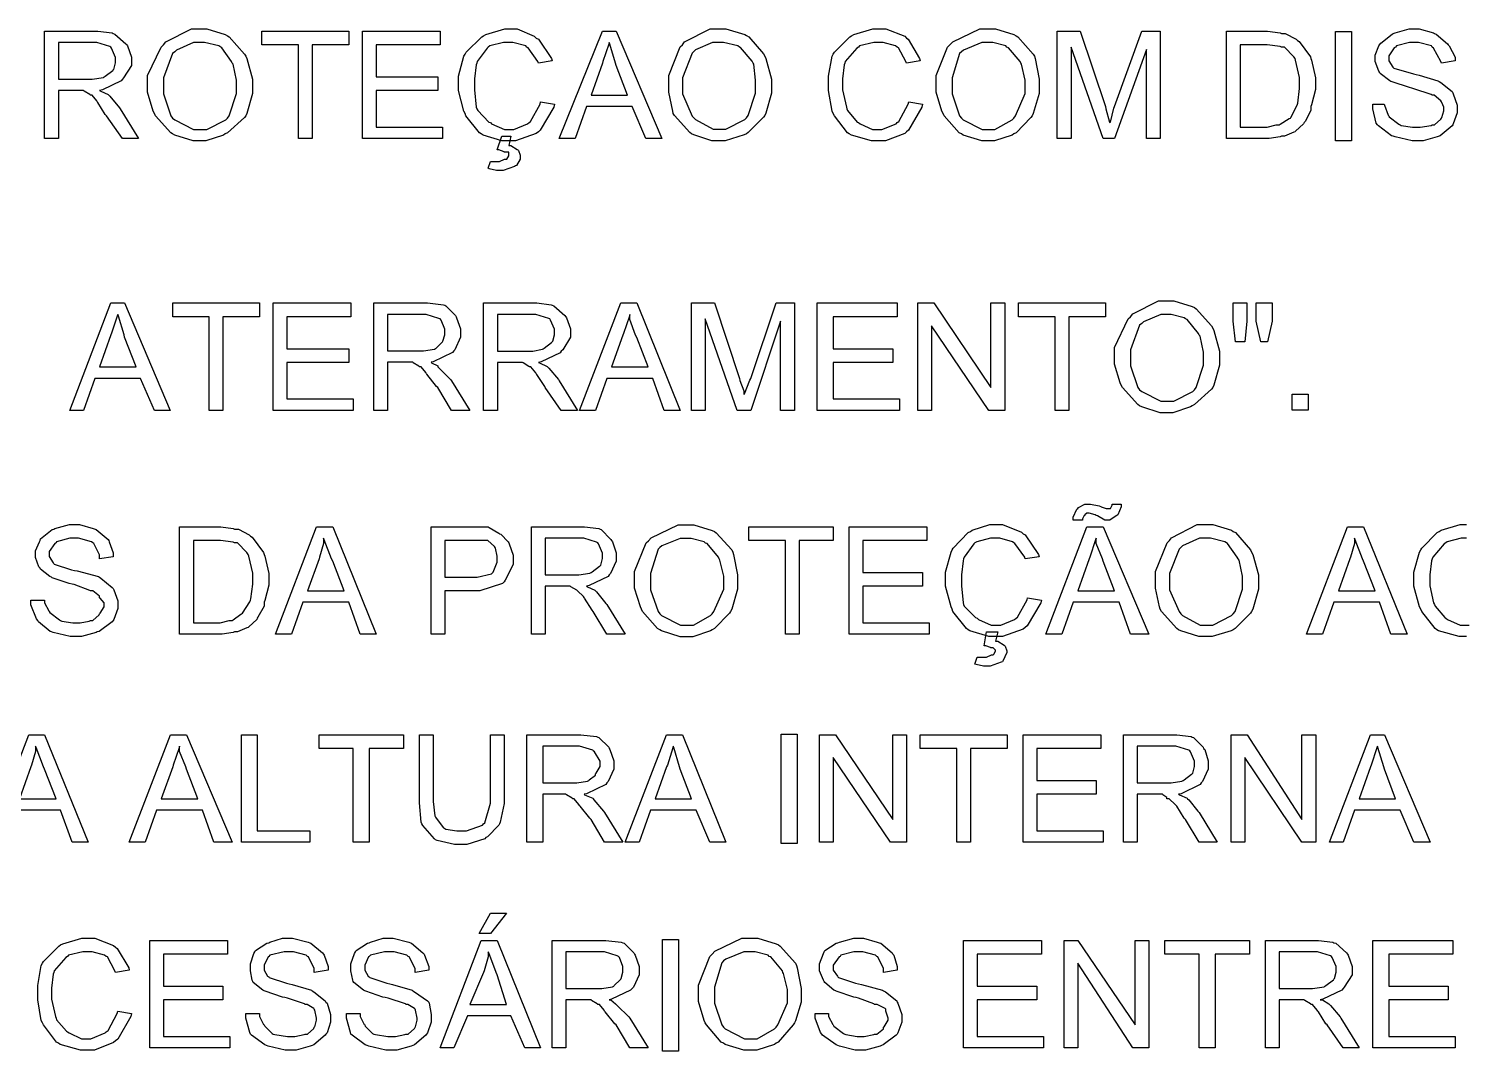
# Model space of a CAD drawing. Extents: x 0 to 210, y 0 to 297.
# Drawn here: x 97.59 to 124.24, y 85.81 to 104.78 of the extents above; entities that cross this region are included whole.
import ezdxf

# ---------------------------------------------------------------- set-up
doc = ezdxf.new("R2010")
doc.units = 0
doc.header["$MEASUREMENT"] = 0
doc.layers.add('C00-00-00-BLACK', color=7, linetype='Continuous')

msp = doc.modelspace()

# ---------------------------------------------------------------- linework, layer by layer
at = {"layer": 'C00-00-00-BLACK'}
for points in [[(99.7934, 103.719), (99.7934, 103.911), (100.047, 104.44), (100.09, 104.481), (100.131, 104.535), (100.607, 104.778), (100.766, 104.778), (100.893, 104.778), (101.235, 104.673), (101.278, 104.651), (101.309, 104.63), (101.594, 104.312), (101.617, 104.269), (101.637, 104.228), (101.743, 103.848), (101.743, 103.719), (101.743, 103.582), (101.637, 103.21), (101.617, 103.167), (101.594, 103.135), (101.276, 102.85), (101.235, 102.828), (101.203, 102.807), (100.875, 102.701), (100.766, 102.701), (100.639, 102.701), (100.3, 102.807), (100.259, 102.828), (100.226, 102.85), (99.9409, 103.167), (99.9201, 103.208), (99.8982, 103.252), (99.7934, 103.604), (99.7934, 103.719)], [(107.087, 103.423), (107.344, 103.38), (107.333, 103.328), (107.076, 102.902), (107.045, 102.871), (107.002, 102.839), (106.621, 102.701), (106.495, 102.701), (106.367, 102.701), (106.018, 102.807), (105.986, 102.828), (105.955, 102.85), (105.697, 103.167), (105.687, 103.208), (105.665, 103.252), (105.561, 103.636), (105.561, 103.762), (105.561, 103.9), (105.665, 104.271), (105.687, 104.312), (105.708, 104.344), (105.997, 104.63), (106.029, 104.651), (106.07, 104.673), (106.42, 104.778), (106.537, 104.778), (106.653, 104.778), (106.97, 104.64), (107.003, 104.608), (107.045, 104.588), (107.29, 104.228), (107.302, 104.185), (107.045, 104.142), (107.033, 104.174), (106.855, 104.429), (106.834, 104.439), (106.812, 104.461), (106.573, 104.524), (106.495, 104.524), (106.4, 104.524), (106.146, 104.461), (106.114, 104.439), (106.092, 104.418), (105.912, 104.174), (105.902, 104.142), (105.891, 104.111), (105.859, 103.85), (105.859, 103.762), (105.859, 103.645), (105.891, 103.327), (105.902, 103.294), (105.923, 103.262), (106.124, 103.05), (106.156, 103.039), (106.177, 103.018), (106.415, 102.912), (106.495, 102.912), (106.59, 102.912), (106.843, 103.018), (106.875, 103.039), (106.896, 103.061), (107.076, 103.38), (107.087, 103.423)], [(109.463, 103.719), (109.463, 103.911), (109.675, 104.443), (109.718, 104.484), (109.759, 104.538), (110.235, 104.781), (110.395, 104.781), (110.521, 104.781), (110.873, 104.676), (110.906, 104.654), (110.947, 104.633), (111.221, 104.315), (111.244, 104.272), (111.264, 104.231), (111.372, 103.848), (111.372, 103.719), (111.372, 103.583), (111.264, 103.212), (111.244, 103.17), (111.221, 103.138), (110.938, 102.853), (110.906, 102.83), (110.863, 102.81), (110.512, 102.704), (110.395, 102.704), (110.266, 102.704), (109.927, 102.81), (109.886, 102.83), (109.854, 102.853), (109.569, 103.17), (109.548, 103.211), (109.538, 103.254), (109.463, 103.604), (109.463, 103.719)], [(113.917, 103.423), (114.171, 103.38), (114.16, 103.328), (113.915, 102.902), (113.874, 102.871), (113.842, 102.839), (113.484, 102.701), (113.366, 102.701), (113.226, 102.701), (112.854, 102.807), (112.813, 102.828), (112.781, 102.85), (112.538, 103.167), (112.517, 103.208), (112.495, 103.252), (112.431, 103.636), (112.431, 103.762), (112.431, 103.9), (112.495, 104.271), (112.517, 104.312), (112.538, 104.344), (112.824, 104.63), (112.856, 104.651), (112.898, 104.673), (113.249, 104.778), (113.366, 104.778), (113.492, 104.778), (113.842, 104.64), (113.874, 104.608), (113.906, 104.588), (114.117, 104.228), (114.128, 104.185), (113.874, 104.142), (113.863, 104.174), (113.725, 104.429), (113.705, 104.439), (113.673, 104.461), (113.441, 104.524), (113.366, 104.524), (113.269, 104.524), (113.003, 104.461), (112.983, 104.439), (112.951, 104.418), (112.739, 104.174), (112.729, 104.142), (112.718, 104.111), (112.686, 103.85), (112.686, 103.762), (112.686, 103.645), (112.759, 103.327), (112.77, 103.294), (112.78, 103.262), (112.961, 103.05), (112.983, 103.039), (113.014, 103.018), (113.246, 102.912), (113.324, 102.912), (113.419, 102.912), (113.683, 103.018), (113.705, 103.039), (113.736, 103.061), (113.906, 103.38), (113.917, 103.423)], [(114.424, 103.719), (114.424, 103.911), (114.638, 104.44), (114.68, 104.481), (114.733, 104.535), (115.233, 104.778), (115.401, 104.778), (115.528, 104.778), (115.867, 104.673), (115.911, 104.651), (115.943, 104.63), (116.228, 104.312), (116.25, 104.269), (116.26, 104.228), (116.334, 103.848), (116.334, 103.719), (116.334, 103.582), (116.228, 103.21), (116.207, 103.167), (116.185, 103.135), (115.91, 102.85), (115.867, 102.828), (115.834, 102.807), (115.509, 102.701), (115.401, 102.701), (115.273, 102.701), (114.924, 102.807), (114.893, 102.828), (114.85, 102.85), (114.574, 103.167), (114.554, 103.208), (114.531, 103.252), (114.424, 103.604), (114.424, 103.719)], [(122.525, 103.38), (122.738, 103.38), (122.747, 103.36), (122.811, 103.178), (122.822, 103.167), (122.832, 103.146), (123.012, 103.008), (123.034, 102.997), (123.055, 102.988), (123.263, 102.955), (123.333, 102.955), (123.406, 102.955), (123.607, 102.988), (123.629, 102.997), (123.671, 102.997), (123.788, 103.104), (123.799, 103.124), (123.808, 103.135), (123.842, 103.255), (123.842, 103.294), (123.842, 103.327), (123.808, 103.414), (123.799, 103.423), (123.788, 103.445), (123.668, 103.55), (123.629, 103.55), (123.607, 103.561), (123.289, 103.667), (123.248, 103.677), (123.205, 103.688), (122.885, 103.794), (122.864, 103.803), (122.843, 103.814), (122.662, 103.952), (122.652, 103.973), (122.641, 103.995), (122.568, 104.17), (122.568, 104.228), (122.568, 104.291), (122.641, 104.461), (122.652, 104.481), (122.673, 104.513), (122.885, 104.683), (122.907, 104.692), (122.939, 104.703), (123.202, 104.778), (123.29, 104.778), (123.385, 104.778), (123.65, 104.703), (123.672, 104.692), (123.704, 104.683), (123.915, 104.503), (123.926, 104.481), (123.946, 104.461), (124.053, 104.254), (124.053, 104.185), (123.799, 104.142), (123.788, 104.174), (123.65, 104.418), (123.629, 104.439), (123.618, 104.461), (123.372, 104.524), (123.29, 104.524), (123.205, 104.524), (122.969, 104.461), (122.949, 104.439), (122.926, 104.429), (122.822, 104.279), (122.822, 104.228), (122.822, 104.187), (122.896, 104.069), (122.907, 104.059), (122.917, 104.049), (123.279, 103.943), (123.333, 103.932), (123.385, 103.922), (123.734, 103.814), (123.756, 103.803), (123.788, 103.783), (123.999, 103.615), (124.01, 103.592), (124.019, 103.572), (124.095, 103.364), (124.095, 103.294), (124.095, 103.221), (124.019, 103.019), (124.01, 102.997), (123.999, 102.977), (123.777, 102.796), (123.756, 102.785), (123.724, 102.775), (123.463, 102.701), (123.376, 102.701), (123.259, 102.701), (122.939, 102.775), (122.907, 102.785), (122.876, 102.796), (122.632, 102.977), (122.611, 102.997), (122.589, 103.029), (122.525, 103.294), (122.525, 103.38)], [(97.8849, 102.742), (97.8849, 104.735), (98.7764, 104.735), (98.8716, 104.735), (99.1362, 104.703), (99.1581, 104.692), (99.1898, 104.683), (99.3895, 104.503), (99.4117, 104.481), (99.4212, 104.461), (99.4971, 104.254), (99.4971, 104.185), (99.4971, 104.101), (99.3482, 103.868), (99.3278, 103.846), (99.3055, 103.814), (98.957, 103.645), (98.9044, 103.634), (98.9252, 103.624), (99.0618, 103.561), (99.0727, 103.55), (99.0935, 103.529), (99.2738, 103.316), (99.2851, 103.294), (99.6237, 102.742), (99.3278, 102.742), (99.0314, 103.167), (99.0092, 103.189), (98.8716, 103.414), (98.8617, 103.423), (98.8508, 103.445), (98.764, 103.55), (98.7351, 103.55), (98.7242, 103.561), (98.6166, 103.624), (98.6056, 103.634), (98.6056, 103.634), (98.4772, 103.634), (98.4359, 103.634), (98.1396, 103.634), (98.1396, 102.742), (97.8849, 102.742)], [(98.1396, 103.846), (98.6924, 103.846), (98.7654, 103.846), (98.9775, 103.879), (98.9887, 103.889), (99.0092, 103.9), (99.1471, 104.006), (99.1581, 104.016), (99.1676, 104.027), (99.2008, 104.147), (99.2008, 104.185), (99.2008, 104.249), (99.1249, 104.418), (99.1154, 104.439), (99.0935, 104.45), (98.855, 104.524), (98.7764, 104.524), (98.1396, 104.524), (98.1396, 103.846)], [(100.09, 103.719), (100.09, 103.571), (100.226, 103.167), (100.259, 103.124), (100.3, 103.092), (100.649, 102.912), (100.766, 102.912), (100.893, 102.912), (101.246, 103.092), (101.278, 103.124), (101.309, 103.167), (101.447, 103.582), (101.447, 103.719), (101.447, 103.826), (101.382, 104.122), (101.362, 104.142), (101.351, 104.174), (101.171, 104.429), (101.151, 104.439), (101.118, 104.461), (100.853, 104.524), (100.766, 104.524), (100.649, 104.524), (100.332, 104.386), (100.3, 104.355), (100.258, 104.323), (100.09, 103.871), (100.09, 103.719)], [(102.592, 102.742), (102.592, 104.481), (101.914, 104.481), (101.914, 104.735), (103.527, 104.735), (103.527, 104.481), (102.846, 104.481), (102.846, 102.742), (102.592, 102.742)], [(103.78, 102.742), (103.78, 104.735), (105.222, 104.735), (105.222, 104.481), (104.033, 104.481), (104.033, 103.886), (105.18, 103.886), (105.18, 103.633), (104.033, 103.633), (104.033, 102.955), (105.264, 102.955), (105.264, 102.742), (103.78, 102.742)], [(107.429, 102.742), (108.233, 104.735), (108.487, 104.735), (109.336, 102.742), (109.04, 102.742), (108.786, 103.338), (107.936, 103.338), (107.725, 102.742), (107.429, 102.742)], [(108.022, 103.55), (108.701, 103.55), (108.487, 104.1), (108.476, 104.142), (108.37, 104.492), (108.361, 104.524), (108.35, 104.492), (108.242, 104.174), (108.233, 104.142), (108.022, 103.55)], [(109.718, 103.719), (109.718, 103.572), (109.897, 103.159), (109.929, 103.127), (109.96, 103.095), (110.286, 102.915), (110.395, 102.915), (110.521, 102.915), (110.873, 103.095), (110.906, 103.127), (110.938, 103.17), (111.075, 103.583), (111.075, 103.719), (111.075, 103.827), (111.042, 104.124), (111.033, 104.145), (111.011, 104.177), (110.798, 104.432), (110.778, 104.442), (110.746, 104.463), (110.482, 104.527), (110.395, 104.527), (110.278, 104.527), (109.96, 104.389), (109.929, 104.357), (109.897, 104.326), (109.718, 103.871), (109.718, 103.719)], [(114.723, 103.719), (114.723, 103.571), (114.861, 103.167), (114.893, 103.124), (114.924, 103.092), (115.281, 102.912), (115.401, 102.912), (115.517, 102.912), (115.834, 103.092), (115.867, 103.124), (115.898, 103.167), (116.08, 103.582), (116.08, 103.719), (116.08, 103.826), (116.006, 104.122), (115.997, 104.142), (115.985, 104.174), (115.77, 104.429), (115.739, 104.439), (115.717, 104.461), (115.48, 104.524), (115.401, 104.524), (115.273, 104.524), (114.934, 104.386), (114.893, 104.355), (114.861, 104.323), (114.723, 103.871), (114.723, 103.719)], [(116.673, 102.742), (116.673, 104.735), (117.096, 104.735), (117.565, 103.338), (117.574, 103.295), (117.639, 103.05), (117.65, 103.039), (117.66, 103.05), (117.723, 103.306), (117.734, 103.338), (118.243, 104.735), (118.582, 104.735), (118.582, 102.742), (118.327, 102.742), (118.327, 104.396), (117.734, 102.742), (117.523, 102.742), (116.928, 104.439), (116.928, 102.742), (116.673, 102.742)], [(119.811, 102.742), (119.811, 104.735), (120.492, 104.735), (120.576, 104.735), (120.808, 104.703), (120.831, 104.692), (120.904, 104.692), (121.105, 104.588), (121.127, 104.565), (121.158, 104.545), (121.369, 104.26), (121.38, 104.228), (121.39, 104.196), (121.465, 103.871), (121.465, 103.762), (121.465, 103.656), (121.39, 103.371), (121.38, 103.338), (121.38, 103.263), (121.274, 103.061), (121.254, 103.039), (121.243, 103.018), (121.094, 102.882), (121.084, 102.871), (121.062, 102.861), (120.888, 102.785), (120.831, 102.785), (120.808, 102.775), (120.602, 102.742), (120.534, 102.742), (119.811, 102.742)], [(120.066, 102.955), (120.492, 102.955), (120.565, 102.955), (120.731, 102.997), (120.788, 102.997), (120.808, 103.008), (120.977, 103.114), (120.999, 103.124), (121.008, 103.135), (121.116, 103.349), (121.127, 103.38), (121.136, 103.402), (121.168, 103.673), (121.168, 103.762), (121.168, 103.879), (121.094, 104.196), (121.084, 104.228), (121.062, 104.26), (120.888, 104.439), (120.831, 104.439), (120.808, 104.45), (120.57, 104.481), (120.492, 104.481), (120.066, 104.481), (120.066, 102.955)], [(121.835, 104.732), (122.131, 104.732), (122.131, 102.701), (121.835, 102.701), (121.835, 104.732)], [(106.282, 102.532), (106.368, 102.785), (106.537, 102.785), (106.495, 102.616), (106.536, 102.616), (106.653, 102.543), (106.664, 102.532), (106.674, 102.522), (106.707, 102.435), (106.707, 102.405), (106.707, 102.363), (106.642, 102.246), (106.621, 102.235), (106.6, 102.225), (106.393, 102.15), (106.325, 102.15), (106.271, 102.15), (106.135, 102.183), (106.114, 102.193), (106.156, 102.319), (106.188, 102.319), (106.258, 102.319), (106.282, 102.319), (106.324, 102.319), (106.419, 102.362), (106.452, 102.362), (106.462, 102.362), (106.495, 102.425), (106.495, 102.446), (106.495, 102.446), (106.495, 102.479), (106.495, 102.489), (106.473, 102.489), (106.426, 102.489), (106.411, 102.489), (106.411, 102.5), (106.314, 102.532), (106.282, 102.532)], [(98.3506, 97.7), (99.1154, 99.6929), (99.369, 99.6929), (100.216, 97.7), (99.9201, 97.7), (99.6654, 98.2927), (98.8162, 98.2927), (98.6056, 97.7), (98.3506, 97.7)], [(100.939, 97.7), (100.939, 99.4378), (100.261, 99.4378), (100.261, 99.6929), (101.873, 99.6929), (101.873, 99.4378), (101.192, 99.4378), (101.192, 97.7), (100.939, 97.7)], [(102.126, 97.7), (102.126, 99.6929), (103.568, 99.6929), (103.568, 99.4378), (102.38, 99.4378), (102.38, 98.8427), (103.527, 98.8427), (103.527, 98.589), (102.38, 98.589), (102.38, 97.9124), (103.61, 97.9124), (103.61, 97.7), (102.126, 97.7)], [(103.992, 97.7), (103.992, 99.6929), (104.884, 99.6929), (104.988, 99.6929), (105.285, 99.6611), (105.307, 99.6502), (105.327, 99.6403), (105.508, 99.46), (105.519, 99.4378), (105.529, 99.4174), (105.603, 99.2106), (105.603, 99.1415), (105.603, 99.0575), (105.497, 98.8261), (105.476, 98.8039), (105.454, 98.7721), (105.095, 98.6028), (105.053, 98.5919), (105.063, 98.582), (105.18, 98.527), (105.18, 98.5076), (105.201, 98.4871), (105.412, 98.2719), (105.434, 98.25), (105.773, 97.7), (105.434, 97.7), (105.18, 98.1234), (105.158, 98.1452), (104.977, 98.37), (104.968, 98.3795), (104.957, 98.4017), (104.87, 98.5076), (104.841, 98.5076), (104.83, 98.5188), (104.724, 98.582), (104.714, 98.5919), (104.681, 98.5919), (104.608, 98.5919), (104.585, 98.5919), (104.246, 98.5919), (104.246, 97.7), (103.992, 97.7)], [(106.029, 97.7), (106.029, 99.6929), (106.921, 99.6929), (107.016, 99.6929), (107.28, 99.6611), (107.302, 99.6502), (107.334, 99.6403), (107.534, 99.46), (107.556, 99.4378), (107.565, 99.4174), (107.64, 99.2106), (107.64, 99.1415), (107.64, 99.0575), (107.502, 98.8233), (107.471, 98.8011), (107.448, 98.7697), (107.1, 98.6), (107.047, 98.589), (107.068, 98.5795), (107.206, 98.516), (107.217, 98.5051), (107.237, 98.4843), (107.418, 98.2719), (107.429, 98.25), (107.769, 97.7), (107.471, 97.7), (107.174, 98.1234), (107.163, 98.1452), (107.016, 98.3671), (107.006, 98.3767), (106.995, 98.3989), (106.907, 98.5051), (106.878, 98.5051), (106.867, 98.516), (106.761, 98.5795), (106.751, 98.589), (106.708, 98.589), (106.613, 98.589), (106.582, 98.589), (106.285, 98.589), (106.285, 97.7), (106.029, 97.7)], [(107.81, 97.7), (108.572, 99.6929), (108.87, 99.6929), (109.675, 97.7), (109.379, 97.7), (109.167, 98.2927), (108.318, 98.2927), (108.106, 97.7), (107.81, 97.7)], [(109.886, 97.7), (109.886, 99.6929), (110.31, 99.6929), (110.776, 98.2927), (110.786, 98.2514), (110.86, 98.0613), (110.86, 97.9964), (110.87, 98.0073), (110.968, 98.261), (110.99, 98.2927), (111.456, 99.6929), (111.795, 99.6929), (111.795, 97.7), (111.54, 97.7), (111.54, 99.3539), (110.99, 97.7), (110.734, 97.7), (110.141, 99.3965), (110.141, 97.7), (109.886, 97.7)], [(112.22, 97.7), (112.22, 99.6929), (113.705, 99.6929), (113.705, 99.4378), (112.517, 99.4378), (112.517, 98.8427), (113.621, 98.8427), (113.621, 98.589), (112.517, 98.589), (112.517, 97.9124), (113.748, 97.9124), (113.748, 97.7), (112.22, 97.7)], [(114.085, 97.7), (114.085, 99.6929), (114.383, 99.6929), (115.442, 98.1234), (115.442, 99.6929), (115.697, 99.6929), (115.697, 97.7), (115.401, 97.7), (114.34, 99.2685), (114.34, 97.7), (114.085, 97.7)], [(116.632, 97.7), (116.632, 99.4378), (115.954, 99.4378), (115.954, 99.6929), (117.565, 99.6929), (117.565, 99.4378), (116.885, 99.4378), (116.885, 97.7), (116.632, 97.7)], [(117.734, 98.673), (117.734, 98.8646), (117.988, 99.3965), (118.03, 99.4378), (118.072, 99.4915), (118.549, 99.7342), (118.708, 99.7342), (118.835, 99.7342), (119.175, 99.6294), (119.218, 99.6075), (119.25, 99.5867), (119.535, 99.2685), (119.557, 99.2244), (119.578, 99.1828), (119.684, 98.8011), (119.684, 98.673), (119.684, 98.5365), (119.578, 98.1661), (119.557, 98.1234), (119.535, 98.0916), (119.218, 97.8062), (119.177, 97.7844), (119.144, 97.7635), (118.817, 97.6574), (118.708, 97.6574), (118.58, 97.6574), (118.241, 97.7635), (118.2, 97.7844), (118.168, 97.8062), (117.881, 98.1244), (117.861, 98.1661), (117.839, 98.2087), (117.734, 98.5573), (117.734, 98.673)], [(119.98, 98.9707), (119.939, 99.3539), (119.939, 99.6929), (120.192, 99.6929), (120.192, 99.3539), (120.15, 98.9707), (119.98, 98.9707)], [(120.449, 98.9707), (120.365, 99.3539), (120.365, 99.6929), (120.661, 99.6929), (120.661, 99.3539), (120.576, 98.9707), (120.449, 98.9707)], [(98.902, 98.5051), (99.5811, 98.5051), (99.369, 99.0575), (99.3581, 99.1002), (99.2519, 99.4488), (99.242, 99.4805), (99.2311, 99.4488), (99.1249, 99.132), (99.1154, 99.1002), (98.902, 98.5051)], [(104.246, 98.8039), (104.841, 98.8039), (104.914, 98.8039), (105.115, 98.8356), (105.137, 98.8452), (105.147, 98.8564), (105.253, 98.9623), (105.264, 98.9722), (105.274, 98.9831), (105.307, 99.103), (105.307, 99.1415), (105.307, 99.2064), (105.242, 99.3757), (105.222, 99.3965), (105.199, 99.4075), (104.962, 99.4805), (104.884, 99.4805), (104.246, 99.4805), (104.246, 98.8039)], [(106.285, 98.8011), (106.878, 98.8011), (106.941, 98.8011), (107.122, 98.8328), (107.133, 98.8427), (107.153, 98.855), (107.291, 98.9623), (107.302, 98.9722), (107.312, 98.9831), (107.344, 99.103), (107.344, 99.1415), (107.344, 99.2064), (107.269, 99.3757), (107.26, 99.3965), (107.237, 99.4075), (106.999, 99.4805), (106.921, 99.4805), (106.285, 99.4805), (106.285, 98.8011)], [(108.402, 98.5051), (109.083, 98.5051), (108.87, 99.0547), (108.849, 99.0974), (108.744, 99.3856), (108.744, 99.4805), (108.733, 99.4488), (108.624, 99.1291), (108.614, 99.0974), (108.402, 98.5051)], [(118.03, 98.673), (118.03, 98.5255), (118.168, 98.1234), (118.2, 98.0803), (118.241, 98.0489), (118.591, 97.8697), (118.708, 97.8697), (118.835, 97.8697), (119.187, 98.0489), (119.218, 98.0803), (119.25, 98.1234), (119.388, 98.5365), (119.388, 98.673), (119.388, 98.7792), (119.324, 99.0769), (119.304, 99.0974), (119.293, 99.1291), (119.08, 99.387), (119.049, 99.3965), (119.027, 99.4184), (118.787, 99.4805), (118.708, 99.4805), (118.591, 99.4805), (118.274, 99.3429), (118.243, 99.3112), (118.2, 99.2794), (118.03, 98.8247), (118.03, 98.673)], [(121.03, 98.002), (121.328, 98.002), (121.328, 97.7057), (121.03, 97.7057), (121.03, 98.002)], [(116.969, 95.6649), (116.969, 95.7185), (117.033, 95.8674), (117.055, 95.8769), (117.064, 95.8991), (117.184, 95.9612), (117.224, 95.9612), (117.288, 95.9612), (117.449, 95.9309), (117.481, 95.9196), (117.49, 95.91), (117.577, 95.8769), (117.607, 95.8769), (117.607, 95.8769), (117.65, 95.8769), (117.65, 95.8769), (117.66, 95.8769), (117.691, 95.9404), (117.691, 95.9612), (117.861, 95.9612), (117.861, 95.9086), (117.797, 95.7612), (117.777, 95.7502), (117.766, 95.7407), (117.646, 95.6649), (117.607, 95.6649), (117.554, 95.6649), (117.416, 95.7407), (117.395, 95.7502), (117.373, 95.7612), (117.262, 95.7929), (117.224, 95.7929), (117.224, 95.7929), (117.181, 95.7612), (117.181, 95.7502), (117.171, 95.7502), (117.139, 95.6867), (117.139, 95.6649), (116.969, 95.6649)], [(97.6313, 94.1807), (97.8849, 94.1807), (97.8849, 94.1282), (97.9593, 93.9807), (97.9703, 93.9698), (97.9798, 93.9493), (98.159, 93.8114), (98.1812, 93.8004), (98.2017, 93.7906), (98.4084, 93.7577), (98.4772, 93.7577), (98.5407, 93.7577), (98.7129, 93.7906), (98.7351, 93.8004), (98.7764, 93.8004), (98.8935, 93.9063), (98.9044, 93.9271), (98.9143, 93.938), (98.9887, 94.058), (98.9887, 94.0964), (98.9887, 94.1282), (98.9143, 94.2139), (98.9044, 94.2234), (98.9044, 94.2552), (98.7764, 94.3501), (98.7351, 94.3501), (98.7242, 94.361), (98.4345, 94.4672), (98.3933, 94.4771), (98.3396, 94.488), (98.0211, 94.5956), (98.0115, 94.6051), (97.9798, 94.6161), (97.8105, 94.7526), (97.8006, 94.773), (97.7787, 94.7953), (97.7152, 94.9702), (97.7152, 95.0281), (97.7152, 95.093), (97.7896, 95.2638), (97.8006, 95.2846), (97.8105, 95.3163), (98.0225, 95.4871), (98.0542, 95.4966), (98.075, 95.5075), (98.3449, 95.5809), (98.4359, 95.5809), (98.5312, 95.5809), (98.7873, 95.5075), (98.8191, 95.4966), (98.8399, 95.4871), (99.0618, 95.3064), (99.0727, 95.2846), (99.0822, 95.2638), (99.1581, 95.0556), (99.1581, 94.9854), (98.9044, 94.9427), (98.9044, 95.0186), (98.7972, 95.232), (98.7764, 95.2419), (98.7545, 95.2638), (98.5146, 95.3273), (98.4359, 95.3273), (98.3506, 95.3273), (98.1068, 95.2638), (98.0969, 95.2419), (98.075, 95.232), (97.9703, 95.0793), (97.9703, 95.0281), (97.9703, 94.9868), (98.0433, 94.8697), (98.0542, 94.8588), (98.0641, 94.8489), (98.3823, 94.7431), (98.4359, 94.7318), (98.4885, 94.7222), (98.8826, 94.6161), (98.9044, 94.6051), (98.9252, 94.5843), (99.1362, 94.415), (99.1581, 94.3928), (99.1676, 94.3723), (99.242, 94.1656), (99.242, 94.0964), (99.242, 94.0234), (99.1676, 93.8223), (99.1581, 93.8004), (99.1362, 93.7796), (98.8935, 93.599), (98.8617, 93.5881), (98.8399, 93.5785), (98.5668, 93.5041), (98.4772, 93.5041), (98.3601, 93.5041), (98.0433, 93.5785), (98.0115, 93.5881), (97.9897, 93.599), (97.7678, 93.7796), (97.7579, 93.8004), (97.736, 93.8318), (97.6313, 94.0939), (97.6313, 94.1807)], [(100.389, 93.5468), (100.389, 95.5379), (101.068, 95.5379), (101.152, 95.5379), (101.385, 95.5075), (101.407, 95.4966), (101.48, 95.4966), (101.681, 95.3904), (101.703, 95.3685), (101.735, 95.3477), (101.947, 95.0613), (101.96, 95.0281), (101.969, 94.9964), (102.045, 94.6711), (102.045, 94.5624), (102.045, 94.4577), (101.969, 94.1709), (101.96, 94.1395), (101.96, 94.0664), (101.84, 93.865), (101.83, 93.8431), (101.819, 93.8223), (101.67, 93.6847), (101.661, 93.6734), (101.638, 93.6639), (101.465, 93.5881), (101.407, 93.5881), (101.385, 93.5785), (101.178, 93.5468), (101.111, 93.5468), (100.389, 93.5468)], [(102.169, 93.5468), (102.931, 95.5379), (103.23, 95.5379), (104.033, 93.5468), (103.737, 93.5468), (103.527, 94.1419), (102.676, 94.1419), (102.465, 93.5468), (102.169, 93.5468)], [(105.053, 93.5468), (105.053, 95.5379), (105.773, 95.5379), (105.858, 95.5379), (106.05, 95.5379), (106.114, 95.5379), (106.135, 95.5283), (106.314, 95.4222), (106.325, 95.4112), (106.346, 95.4017), (106.484, 95.2638), (106.495, 95.2419), (106.504, 95.2211), (106.579, 95.0129), (106.579, 94.9427), (106.579, 94.838), (106.431, 94.5515), (106.411, 94.5197), (106.378, 94.488), (105.956, 94.3501), (105.815, 94.3501), (105.307, 94.3501), (105.307, 93.5468), (105.053, 93.5468)], [(106.918, 93.5468), (106.918, 95.5379), (107.81, 95.5379), (107.904, 95.5379), (108.169, 95.5075), (108.191, 95.4966), (108.212, 95.4871), (108.391, 95.3064), (108.402, 95.2846), (108.423, 95.2638), (108.487, 95.057), (108.487, 94.9882), (108.487, 94.9043), (108.381, 94.6711), (108.361, 94.6492), (108.339, 94.6175), (107.988, 94.4492), (107.936, 94.4383), (107.957, 94.4287), (108.095, 94.3638), (108.106, 94.3529), (108.126, 94.3321), (108.296, 94.1186), (108.318, 94.0964), (108.657, 93.5468), (108.318, 93.5468), (108.064, 93.9698), (108.042, 93.992), (107.904, 94.2164), (107.895, 94.2262), (107.884, 94.2481), (107.768, 94.3529), (107.768, 94.3529), (107.756, 94.3638), (107.647, 94.4287), (107.637, 94.4383), (107.594, 94.4383), (107.5, 94.4383), (107.469, 94.4383), (107.173, 94.4383), (107.173, 93.5468), (106.918, 93.5468)], [(108.828, 94.5197), (108.828, 94.7113), (109.043, 95.2405), (109.086, 95.2817), (109.138, 95.3354), (109.638, 95.5781), (109.805, 95.5781), (109.932, 95.5781), (110.272, 95.4733), (110.315, 95.4511), (110.346, 95.4306), (110.632, 95.1121), (110.654, 95.0694), (110.663, 95.0281), (110.739, 94.6478), (110.739, 94.5197), (110.739, 94.3818), (110.633, 94.011), (110.612, 93.9669), (110.59, 93.9352), (110.313, 93.6502), (110.271, 93.6279), (110.239, 93.6075), (109.912, 93.5013), (109.805, 93.5013), (109.677, 93.5013), (109.328, 93.6075), (109.296, 93.6279), (109.254, 93.6502), (108.979, 93.9684), (108.959, 94.0096), (108.937, 94.0523), (108.828, 94.404), (108.828, 94.5197)], [(111.628, 93.5468), (111.628, 95.2846), (110.947, 95.2846), (110.947, 95.5379), (112.517, 95.5379), (112.517, 95.2846), (111.882, 95.2846), (111.882, 93.5468), (111.628, 93.5468)], [(112.813, 93.5468), (112.813, 95.5379), (114.254, 95.5379), (114.254, 95.2846), (113.067, 95.2846), (113.067, 94.6891), (114.171, 94.6891), (114.171, 94.4354), (113.067, 94.4354), (113.067, 93.7577), (114.297, 93.7577), (114.297, 93.5468), (112.813, 93.5468)], [(116.123, 94.2234), (116.377, 94.1807), (116.366, 94.1282), (116.112, 93.7052), (116.08, 93.6734), (116.038, 93.6417), (115.655, 93.5041), (115.528, 93.5041), (115.4, 93.5041), (115.051, 93.6103), (115.019, 93.6308), (114.988, 93.653), (114.733, 93.9698), (114.723, 94.011), (114.701, 94.0537), (114.596, 94.4354), (114.596, 94.5624), (114.596, 94.7), (114.701, 95.0708), (114.723, 95.1121), (114.744, 95.1452), (115.019, 95.4334), (115.062, 95.4539), (115.094, 95.4761), (115.419, 95.5809), (115.528, 95.5809), (115.655, 95.5809), (116.006, 95.443), (116.038, 95.4112), (116.079, 95.3904), (116.323, 95.0281), (116.334, 94.9854), (116.08, 94.9427), (116.07, 94.9745), (115.888, 95.232), (115.867, 95.2419), (115.845, 95.2638), (115.606, 95.3273), (115.528, 95.3273), (115.431, 95.3273), (115.178, 95.2638), (115.146, 95.2419), (115.124, 95.2211), (114.945, 94.9745), (114.935, 94.9427), (114.924, 94.911), (114.893, 94.6506), (114.893, 94.5624), (114.893, 94.4467), (114.924, 94.1282), (114.935, 94.0964), (114.945, 94.065), (115.157, 93.8541), (115.189, 93.8431), (115.209, 93.8223), (115.448, 93.7147), (115.528, 93.7147), (115.623, 93.7147), (115.878, 93.8223), (115.911, 93.8431), (115.932, 93.865), (116.112, 94.1821), (116.123, 94.2234)], [(116.462, 93.5468), (117.224, 95.5379), (117.523, 95.5379), (118.369, 93.5468), (118.03, 93.5468), (117.82, 94.1395), (116.969, 94.1395), (116.759, 93.5468), (116.462, 93.5468)], [(118.496, 94.5197), (118.496, 94.7113), (118.71, 95.2429), (118.752, 95.2846), (118.794, 95.3382), (119.271, 95.5809), (119.43, 95.5809), (119.557, 95.5809), (119.906, 95.4761), (119.939, 95.4539), (119.981, 95.4334), (120.257, 95.1135), (120.279, 95.0694), (120.3, 95.0281), (120.406, 94.6478), (120.406, 94.5197), (120.406, 94.3832), (120.3, 94.0125), (120.279, 93.9698), (120.257, 93.938), (119.971, 93.653), (119.939, 93.6308), (119.896, 93.6103), (119.546, 93.5041), (119.43, 93.5041), (119.302, 93.5041), (118.963, 93.6103), (118.922, 93.6308), (118.89, 93.653), (118.604, 93.9698), (118.583, 94.011), (118.572, 94.0537), (118.496, 94.404), (118.496, 94.5197)], [(121.295, 93.5468), (122.06, 95.5379), (122.356, 95.5379), (123.164, 93.5468), (122.864, 93.5468), (122.652, 94.1395), (121.806, 94.1395), (121.593, 93.5468), (121.295, 93.5468)], [(100.645, 93.7577), (101.068, 93.7577), (101.141, 93.7577), (101.308, 93.8004), (101.364, 93.8004), (101.385, 93.8114), (101.523, 93.9176), (101.534, 93.9271), (101.554, 93.938), (101.692, 94.149), (101.703, 94.1807), (101.713, 94.2026), (101.746, 94.4728), (101.746, 94.5624), (101.746, 94.6796), (101.67, 94.9964), (101.661, 95.0281), (101.638, 95.0613), (101.465, 95.2419), (101.407, 95.2419), (101.385, 95.2528), (101.147, 95.2846), (101.068, 95.2846), (100.645, 95.2846), (100.645, 93.7577)], [(102.762, 94.3529), (103.441, 94.3529), (103.23, 94.9029), (103.208, 94.9456), (103.07, 95.2955), (103.061, 95.3273), (103.061, 95.232), (102.985, 94.9773), (102.975, 94.9456), (102.762, 94.3529)], [(105.307, 94.6051), (105.815, 94.6051), (105.911, 94.6051), (106.177, 94.6686), (106.198, 94.6891), (106.208, 94.7), (106.282, 94.8821), (106.282, 94.9427), (106.282, 94.9964), (106.251, 95.1452), (106.241, 95.1548), (106.23, 95.177), (106.11, 95.2846), (106.072, 95.2846), (106.007, 95.2846), (105.862, 95.2846), (105.815, 95.2846), (105.307, 95.2846), (105.307, 94.6051)], [(107.173, 94.6492), (107.722, 94.6492), (107.797, 94.6492), (108, 94.6824), (108.022, 94.6919), (108.042, 94.7028), (108.18, 94.809), (108.191, 94.8186), (108.201, 94.8298), (108.233, 94.9494), (108.233, 94.9882), (108.233, 95.0517), (108.158, 95.2211), (108.149, 95.2419), (108.126, 95.2528), (107.888, 95.3273), (107.81, 95.3273), (107.173, 95.3273), (107.173, 94.6492)], [(109.127, 94.5197), (109.127, 94.3709), (109.265, 93.9669), (109.296, 93.9243), (109.328, 93.8925), (109.685, 93.7122), (109.805, 93.7122), (109.921, 93.7122), (110.239, 93.8925), (110.271, 93.9243), (110.302, 93.9669), (110.484, 94.3818), (110.484, 94.5197), (110.484, 94.6256), (110.41, 94.9219), (110.4, 94.9427), (110.389, 94.9745), (110.176, 95.2292), (110.144, 95.2391), (110.122, 95.2609), (109.883, 95.3244), (109.805, 95.3244), (109.677, 95.3244), (109.338, 95.1865), (109.296, 95.1548), (109.265, 95.1234), (109.127, 94.6711), (109.127, 94.5197)], [(117.055, 94.3501), (117.734, 94.3501), (117.523, 94.9015), (117.512, 94.9441), (117.395, 95.232), (117.395, 95.3273), (117.384, 95.2955), (117.275, 94.9745), (117.265, 94.9427), (117.055, 94.3501)], [(118.752, 94.5197), (118.752, 94.3723), (118.933, 93.9698), (118.965, 93.9271), (118.997, 93.8953), (119.321, 93.7147), (119.43, 93.7147), (119.557, 93.7147), (119.906, 93.8953), (119.939, 93.9271), (119.971, 93.9698), (120.11, 94.3832), (120.11, 94.5197), (120.11, 94.6256), (120.046, 94.9219), (120.026, 94.9427), (120.013, 94.9745), (119.832, 95.232), (119.811, 95.2419), (119.779, 95.2638), (119.517, 95.3273), (119.43, 95.3273), (119.313, 95.3273), (118.997, 95.1893), (118.965, 95.1576), (118.933, 95.1258), (118.752, 94.6711), (118.752, 94.5197)], [(121.89, 94.3501), (122.568, 94.3501), (122.356, 94.9015), (122.334, 94.9441), (122.198, 95.2955), (122.188, 95.3273), (122.188, 95.232), (122.112, 94.9745), (122.102, 94.9427), (121.89, 94.3501)], [(115.316, 93.3344), (115.358, 93.5881), (115.571, 93.5881), (115.528, 93.4187), (115.569, 93.4187), (115.686, 93.3457), (115.697, 93.3344), (115.707, 93.3249), (115.739, 93.2381), (115.739, 93.2078), (115.739, 93.2078), (115.664, 93.0465), (115.655, 93.0356), (115.632, 93.0257), (115.426, 92.9513), (115.358, 92.9513), (115.305, 92.9513), (115.167, 92.9831), (115.146, 92.9929), (115.189, 93.1196), (115.22, 93.1196), (115.291, 93.1196), (115.316, 93.1196), (115.357, 93.1196), (115.452, 93.1651), (115.485, 93.1651), (115.495, 93.176), (115.528, 93.2311), (115.528, 93.249), (115.528, 93.249), (115.495, 93.2822), (115.485, 93.2917), (115.485, 93.2917), (115.452, 93.2917), (115.442, 93.2917), (115.431, 93.3027), (115.345, 93.3344), (115.316, 93.3344)], [(111.548, 91.6947), (111.844, 91.6947), (111.844, 89.662), (111.548, 89.662), (111.548, 91.6947)], [(96.8237, 89.6881), (97.5886, 91.6809), (97.8849, 91.6809), (98.6896, 89.6881), (98.3933, 89.6881), (98.1812, 90.2808), (97.3349, 90.2808), (97.1201, 89.6881), (96.8237, 89.6881)], [(97.4189, 90.4931), (98.0969, 90.4931), (97.8849, 91.0428), (97.8627, 91.0869), (97.7251, 91.4481), (97.7152, 91.4686), (97.7152, 91.3737), (97.6408, 91.1186), (97.6313, 91.0855), (97.4189, 90.4931)], [(99.4544, 89.6881), (100.219, 91.6809), (100.516, 91.6809), (101.362, 89.6881), (101.023, 89.6881), (100.812, 90.2808), (99.9628, 90.2808), (99.7507, 89.6881), (99.4544, 89.6881)], [(100.047, 90.4931), (100.726, 90.4931), (100.516, 91.0428), (100.505, 91.0869), (100.389, 91.3737), (100.389, 91.4686), (100.378, 91.4368), (100.27, 91.1186), (100.261, 91.0855), (100.047, 90.4931)], [(101.534, 89.6881), (101.534, 91.6809), (101.83, 91.6809), (101.83, 89.9005), (102.804, 89.9005), (102.804, 89.6881), (101.534, 89.6881)], [(103.61, 89.6881), (103.61, 91.4273), (102.975, 91.4273), (102.975, 91.6809), (104.545, 91.6809), (104.545, 91.4273), (103.907, 91.4273), (103.907, 89.6881), (103.61, 89.6881)], [(106.156, 91.6809), (106.411, 91.6809), (106.411, 90.5358), (106.411, 90.4088), (106.335, 90.0589), (106.325, 90.0271), (106.314, 90.0067), (106.104, 89.7848), (106.072, 89.7738), (106.05, 89.753), (105.715, 89.6454), (105.603, 89.6454), (105.486, 89.6454), (105.169, 89.7213), (105.137, 89.7308), (105.115, 89.753), (104.904, 89.9954), (104.884, 90.0271), (104.873, 90.0589), (104.841, 90.4173), (104.841, 90.5358), (104.841, 91.6809), (105.095, 91.6809), (105.095, 90.5358), (105.095, 90.4406), (105.126, 90.176), (105.137, 90.1541), (105.147, 90.1333), (105.285, 89.9527), (105.307, 89.9418), (105.327, 89.9322), (105.534, 89.9005), (105.603, 89.9005), (105.709, 89.9005), (106.007, 90.0067), (106.029, 90.0271), (106.05, 90.0493), (106.156, 90.4145), (106.156, 90.5358), (106.156, 91.6809)], [(106.834, 89.6881), (106.834, 91.6809), (107.725, 91.6809), (107.83, 91.6809), (108.126, 91.6492), (108.149, 91.6383), (108.169, 91.6284), (108.35, 91.4495), (108.361, 91.4273), (108.37, 91.4065), (108.445, 91.1987), (108.445, 91.1281), (108.445, 91.0442), (108.339, 90.8114), (108.318, 90.7891), (108.296, 90.7577), (107.936, 90.588), (107.895, 90.5771), (107.904, 90.5676), (108.053, 90.5041), (108.064, 90.4931), (108.074, 90.4723), (108.253, 90.2614), (108.275, 90.2395), (108.614, 89.6881), (108.275, 89.6881), (108.022, 90.1114), (108, 90.1333), (107.819, 90.3566), (107.81, 90.3661), (107.798, 90.3884), (107.712, 90.4931), (107.683, 90.4931), (107.672, 90.5041), (107.565, 90.5676), (107.556, 90.5771), (107.556, 90.5771), (107.461, 90.5771), (107.429, 90.5771), (107.13, 90.5771), (107.13, 89.6881), (106.834, 89.6881)], [(107.13, 90.7891), (107.683, 90.7891), (107.756, 90.7891), (107.957, 90.8223), (107.979, 90.8322), (107.988, 90.8431), (108.106, 90.9299), (108.106, 90.9588), (108.115, 90.9697), (108.191, 91.0897), (108.191, 91.1281), (108.191, 91.1931), (108.085, 91.3638), (108.064, 91.3846), (108.053, 91.3956), (107.807, 91.4686), (107.725, 91.4686), (107.13, 91.4686), (107.13, 90.7891)], [(108.657, 89.6881), (109.422, 91.6809), (109.718, 91.6809), (110.524, 89.6881), (110.228, 89.6881), (109.971, 90.2808), (109.124, 90.2808), (108.913, 89.6881), (108.657, 89.6881)], [(109.209, 90.4931), (109.886, 90.4931), (109.675, 91.0428), (109.664, 91.0869), (109.558, 91.4481), (109.548, 91.4686), (109.538, 91.4368), (109.442, 91.1186), (109.422, 91.0855), (109.209, 90.4931)], [(112.263, 89.6881), (112.263, 91.6809), (112.559, 91.6809), (113.621, 90.1114), (113.621, 91.6809), (113.874, 91.6809), (113.874, 89.6881), (113.578, 89.6881), (112.517, 91.258), (112.517, 89.6881), (112.263, 89.6881)], [(114.808, 89.6881), (114.808, 91.4273), (114.131, 91.4273), (114.131, 91.6809), (115.741, 91.6809), (115.741, 91.4273), (115.062, 91.4273), (115.062, 89.6881), (114.808, 89.6881)], [(116.038, 89.6881), (116.038, 91.6809), (117.481, 91.6809), (117.481, 91.4273), (116.292, 91.4273), (116.292, 90.8322), (117.395, 90.8322), (117.395, 90.5771), (116.292, 90.5771), (116.292, 89.9005), (117.523, 89.9005), (117.523, 89.6881), (116.038, 89.6881)], [(117.904, 89.6881), (117.904, 91.6809), (118.795, 91.6809), (118.89, 91.6809), (119.155, 91.6492), (119.177, 91.6383), (119.198, 91.6284), (119.377, 91.4495), (119.388, 91.4273), (119.408, 91.4065), (119.473, 91.1987), (119.473, 91.1281), (119.473, 91.0442), (119.366, 90.8114), (119.345, 90.7891), (119.323, 90.7577), (118.974, 90.588), (118.922, 90.5771), (118.943, 90.5676), (119.08, 90.5041), (119.091, 90.4931), (119.112, 90.4723), (119.282, 90.2614), (119.304, 90.2395), (119.641, 89.6881), (119.304, 89.6881), (119.049, 90.1114), (119.027, 90.1333), (118.89, 90.3566), (118.88, 90.3661), (118.859, 90.3884), (118.746, 90.4931), (118.708, 90.4931), (118.708, 90.515), (118.632, 90.5676), (118.623, 90.5771), (118.58, 90.5771), (118.485, 90.5771), (118.453, 90.5771), (118.157, 90.5771), (118.157, 89.6881), (117.904, 89.6881)], [(118.157, 90.7891), (118.708, 90.7891), (118.783, 90.7891), (118.985, 90.8223), (119.007, 90.8322), (119.028, 90.8431), (119.166, 90.9493), (119.177, 90.9588), (119.187, 90.9697), (119.218, 91.0897), (119.218, 91.1281), (119.218, 91.1931), (119.144, 91.3638), (119.134, 91.3846), (119.112, 91.3956), (118.874, 91.4686), (118.795, 91.4686), (118.157, 91.4686), (118.157, 90.7891)], [(119.896, 89.6881), (119.896, 91.6809), (120.195, 91.6809), (121.211, 90.1114), (121.211, 91.6809), (121.467, 91.6809), (121.467, 89.6881), (121.211, 89.6881), (120.153, 91.258), (120.153, 89.6881), (119.896, 89.6881)], [(121.722, 89.6881), (122.486, 91.6809), (122.741, 91.6809), (123.589, 89.6881), (123.29, 89.6881), (123.037, 90.2808), (122.189, 90.2808), (121.979, 89.6881), (121.722, 89.6881)], [(122.275, 90.4931), (122.951, 90.4931), (122.741, 91.0428), (122.73, 91.0869), (122.623, 91.4481), (122.614, 91.4686), (122.603, 91.4368), (122.495, 91.1186), (122.486, 91.0855), (122.275, 90.4931)], [(105.945, 87.9919), (106.156, 88.3737), (106.452, 88.3737), (106.156, 87.9919), (105.945, 87.9919)], [(99.242, 86.5505), (99.4971, 86.5078), (99.4862, 86.4553), (99.241, 86.0323), (99.1979, 86.0005), (99.1651, 85.9688), (98.8081, 85.8312), (98.6896, 85.8312), (98.5517, 85.8312), (98.1714, 85.9374), (98.1396, 85.9578), (98.1068, 85.9801), (97.8641, 86.2969), (97.8436, 86.3381), (97.8214, 86.3808), (97.7554, 86.7625), (97.7554, 86.8895), (97.7554, 87.0285), (97.8214, 87.3993), (97.8436, 87.442), (97.8641, 87.4737), (98.1495, 87.7605), (98.1812, 87.781), (98.2225, 87.8032), (98.5725, 87.908), (98.6896, 87.908), (98.8162, 87.908), (99.1651, 87.7701), (99.1979, 87.7383), (99.2297, 87.7175), (99.4435, 87.3566), (99.4544, 87.3125), (99.1979, 87.2698), (99.187, 87.3016), (99.0494, 87.5591), (99.0286, 87.569), (98.9969, 87.5908), (98.7654, 87.6543), (98.6896, 87.6543), (98.5943, 87.6543), (98.3298, 87.5908), (98.3093, 87.569), (98.2761, 87.5482), (98.0641, 87.3016), (98.0542, 87.2698), (98.0433, 87.2381), (98.0115, 86.9777), (98.0115, 86.8895), (98.0115, 86.7738), (98.086, 86.4553), (98.0969, 86.4235), (98.1068, 86.3921), (98.2871, 86.1811), (98.3093, 86.1702), (98.341, 86.1494), (98.5696, 86.0418), (98.6469, 86.0418), (98.7418, 86.0418), (99.0064, 86.1494), (99.0286, 86.1702), (99.0604, 86.1921), (99.2311, 86.5092), (99.242, 86.5505)], [(99.8347, 85.8739), (99.8347, 87.8649), (101.278, 87.8649), (101.278, 87.6117), (100.09, 87.6117), (100.09, 87.0162), (101.192, 87.0162), (101.192, 86.7625), (100.09, 86.7625), (100.09, 86.0848), (101.319, 86.0848), (101.319, 85.8739), (99.8347, 85.8739)], [(101.618, 86.5078), (101.873, 86.5078), (101.873, 86.4553), (101.946, 86.3078), (101.957, 86.2969), (101.967, 86.2764), (102.104, 86.1385), (102.126, 86.1275), (102.158, 86.1176), (102.388, 86.0848), (102.465, 86.0848), (102.529, 86.0848), (102.697, 86.1176), (102.719, 86.1275), (102.76, 86.1275), (102.877, 86.2334), (102.888, 86.2542), (102.898, 86.2651), (102.931, 86.385), (102.931, 86.4235), (102.931, 86.4235), (102.898, 86.5724), (102.888, 86.5932), (102.877, 86.6041), (102.757, 86.6771), (102.719, 86.6771), (102.708, 86.6881), (102.391, 86.7943), (102.339, 86.8041), (102.296, 86.8151), (101.977, 86.9227), (101.957, 86.9322), (101.935, 86.9431), (101.756, 87.0825), (101.746, 87.103), (101.735, 87.1252), (101.703, 87.3002), (101.703, 87.358), (101.703, 87.4324), (101.765, 87.6226), (101.787, 87.6543), (101.797, 87.6762), (102.009, 87.8141), (102.042, 87.8237), (102.063, 87.8346), (102.3, 87.908), (102.38, 87.908), (102.486, 87.908), (102.771, 87.8346), (102.804, 87.8237), (102.825, 87.8141), (103.039, 87.6335), (103.061, 87.6117), (103.07, 87.5908), (103.145, 87.3841), (103.145, 87.3153), (102.888, 87.2726), (102.888, 87.3471), (102.783, 87.5591), (102.762, 87.569), (102.739, 87.5908), (102.501, 87.6543), (102.423, 87.6543), (102.328, 87.6543), (102.063, 87.5908), (102.042, 87.569), (102.031, 87.5591), (101.957, 87.4088), (101.957, 87.358), (101.957, 87.3167), (102.02, 87.1996), (102.042, 87.1883), (102.052, 87.1788), (102.369, 87.0701), (102.423, 87.0589), (102.475, 87.0493), (102.835, 86.9431), (102.846, 86.9322), (102.877, 86.9114), (103.092, 86.7421), (103.104, 86.7198), (103.124, 86.6994), (103.188, 86.4926), (103.188, 86.4235), (103.188, 86.3505), (103.124, 86.1494), (103.104, 86.1275), (103.092, 86.1067), (102.877, 85.9261), (102.846, 85.9151), (102.814, 85.9056), (102.552, 85.8312), (102.465, 85.8312), (102.348, 85.8312), (102.031, 85.9056), (102, 85.9151), (101.968, 85.9261), (101.724, 86.1067), (101.703, 86.1275), (101.692, 86.1589), (101.618, 86.421), (101.618, 86.5078)], [(103.484, 86.5078), (103.737, 86.5078), (103.737, 86.4553), (103.812, 86.3078), (103.823, 86.2969), (103.832, 86.2764), (103.97, 86.1385), (103.992, 86.1275), (104.024, 86.1176), (104.253, 86.0848), (104.33, 86.0848), (104.393, 86.0848), (104.565, 86.1176), (104.588, 86.1275), (104.629, 86.1275), (104.746, 86.2334), (104.757, 86.2542), (104.767, 86.2651), (104.798, 86.385), (104.798, 86.4235), (104.798, 86.4235), (104.767, 86.5724), (104.757, 86.5932), (104.746, 86.6041), (104.626, 86.6771), (104.588, 86.6771), (104.577, 86.6881), (104.257, 86.7943), (104.203, 86.8041), (104.16, 86.8151), (103.843, 86.9227), (103.823, 86.9322), (103.801, 86.9431), (103.62, 87.0825), (103.61, 87.103), (103.6, 87.1252), (103.568, 87.3002), (103.568, 87.358), (103.568, 87.4324), (103.631, 87.6226), (103.653, 87.6543), (103.663, 87.6762), (103.875, 87.8141), (103.907, 87.8237), (103.928, 87.8346), (104.166, 87.908), (104.246, 87.908), (104.352, 87.908), (104.64, 87.8346), (104.672, 87.8237), (104.692, 87.8141), (104.903, 87.6335), (104.925, 87.6117), (104.935, 87.5908), (105.011, 87.3841), (105.011, 87.3153), (104.757, 87.2726), (104.757, 87.3471), (104.65, 87.5591), (104.629, 87.569), (104.607, 87.5908), (104.367, 87.6543), (104.289, 87.6543), (104.192, 87.6543), (103.928, 87.5908), (103.907, 87.569), (103.896, 87.5591), (103.823, 87.4088), (103.823, 87.358), (103.823, 87.3167), (103.885, 87.1996), (103.907, 87.1883), (103.916, 87.1788), (104.235, 87.0701), (104.289, 87.0589), (104.341, 87.0493), (104.703, 86.9431), (104.714, 86.9322), (104.746, 86.9114), (104.988, 86.7421), (105.011, 86.7198), (105.02, 86.6994), (105.053, 86.4926), (105.053, 86.4235), (105.053, 86.3505), (104.988, 86.1494), (104.968, 86.1275), (104.957, 86.1067), (104.746, 85.9261), (104.714, 85.9151), (104.683, 85.9056), (104.418, 85.8312), (104.33, 85.8312), (104.213, 85.8312), (103.897, 85.9056), (103.866, 85.9151), (103.832, 85.9261), (103.589, 86.1067), (103.568, 86.1275), (103.557, 86.1589), (103.484, 86.421), (103.484, 86.5078)], [(105.222, 85.8739), (105.986, 87.8649), (106.282, 87.8649), (107.087, 85.8739), (106.791, 85.8739), (106.537, 86.4665), (105.73, 86.4665), (105.476, 85.8739), (105.222, 85.8739)], [(107.302, 85.8739), (107.302, 87.8649), (108.191, 87.8649), (108.296, 87.8649), (108.583, 87.8346), (108.614, 87.8237), (108.635, 87.8141), (108.817, 87.6335), (108.828, 87.6117), (108.838, 87.5908), (108.913, 87.3841), (108.913, 87.3153), (108.913, 87.23), (108.807, 86.9957), (108.786, 86.9735), (108.753, 86.9417), (108.402, 86.7738), (108.361, 86.7625), (108.392, 86.7625), (108.476, 86.6881), (108.487, 86.6771), (108.508, 86.6567), (108.722, 86.4457), (108.744, 86.4235), (109.083, 85.8739), (108.744, 85.8739), (108.487, 86.2969), (108.465, 86.3191), (108.285, 86.541), (108.275, 86.5505), (108.264, 86.5724), (108.178, 86.6771), (108.149, 86.6771), (108.137, 86.6881), (108.031, 86.753), (108.022, 86.7625), (107.99, 86.7625), (107.918, 86.7625), (107.895, 86.7625), (107.556, 86.7625), (107.556, 85.8739), (107.302, 85.8739)], [(109.347, 87.8844), (109.644, 87.8844), (109.644, 85.809), (109.347, 85.809), (109.347, 87.8844)], [(110.014, 86.8468), (110.014, 87.0384), (110.225, 87.57), (110.268, 87.6117), (110.32, 87.6653), (110.821, 87.908), (110.987, 87.908), (111.114, 87.908), (111.456, 87.8032), (111.499, 87.781), (111.53, 87.7605), (111.814, 87.442), (111.836, 87.3993), (111.846, 87.358), (111.922, 86.9749), (111.922, 86.8468), (111.922, 86.7198), (111.815, 86.3713), (111.795, 86.3381), (111.773, 86.2969), (111.497, 85.9801), (111.456, 85.9578), (111.424, 85.9374), (111.096, 85.8312), (110.987, 85.8312), (110.86, 85.8312), (110.512, 85.9374), (110.48, 85.9578), (110.437, 85.9801), (110.162, 86.2969), (110.141, 86.3381), (110.119, 86.3808), (110.014, 86.7311), (110.014, 86.8468)], [(112.178, 86.5078), (112.431, 86.5078), (112.431, 86.4553), (112.506, 86.3078), (112.517, 86.2969), (112.528, 86.2764), (112.708, 86.1385), (112.73, 86.1275), (112.751, 86.1176), (112.958, 86.0848), (113.027, 86.0848), (113.09, 86.0848), (113.271, 86.1176), (113.282, 86.1275), (113.323, 86.1275), (113.451, 86.2224), (113.451, 86.2542), (113.461, 86.2651), (113.535, 86.385), (113.535, 86.4235), (113.535, 86.4235), (113.492, 86.5519), (113.492, 86.5932), (113.482, 86.6041), (113.331, 86.6771), (113.282, 86.6771), (113.271, 86.6881), (112.984, 86.7943), (112.943, 86.8041), (112.9, 86.8151), (112.572, 86.9227), (112.562, 86.9322), (112.529, 86.9431), (112.357, 87.0825), (112.347, 87.103), (112.336, 87.1252), (112.263, 87.3002), (112.263, 87.358), (112.263, 87.4324), (112.336, 87.6226), (112.347, 87.6543), (112.357, 87.6762), (112.571, 87.8141), (112.603, 87.8237), (112.635, 87.8346), (112.897, 87.908), (112.985, 87.908), (113.08, 87.908), (113.334, 87.8346), (113.366, 87.8237), (113.397, 87.8141), (113.61, 87.6335), (113.621, 87.6117), (113.641, 87.5908), (113.705, 87.3841), (113.705, 87.3153), (113.451, 87.2726), (113.451, 87.3471), (113.345, 87.5591), (113.324, 87.569), (113.302, 87.5908), (113.064, 87.6543), (112.985, 87.6543), (112.9, 87.6543), (112.656, 87.5908), (112.647, 87.569), (112.624, 87.5591), (112.517, 87.4088), (112.517, 87.358), (112.517, 87.3167), (112.593, 87.1996), (112.603, 87.1883), (112.613, 87.1788), (112.932, 87.0701), (112.985, 87.0589), (113.038, 87.0493), (113.429, 86.9431), (113.451, 86.9322), (113.483, 86.9114), (113.694, 86.7421), (113.705, 86.7198), (113.714, 86.6994), (113.789, 86.4926), (113.789, 86.4235), (113.789, 86.3505), (113.714, 86.1494), (113.705, 86.1275), (113.683, 86.1067), (113.44, 85.9261), (113.409, 85.9151), (113.386, 85.9056), (113.116, 85.8312), (113.027, 85.8312), (112.921, 85.8312), (112.635, 85.9056), (112.603, 85.9151), (112.571, 85.9261), (112.314, 86.1067), (112.305, 86.1275), (112.282, 86.1589), (112.178, 86.421), (112.178, 86.5078)], [(114.935, 85.8739), (114.935, 87.8649), (116.377, 87.8649), (116.377, 87.6117), (115.189, 87.6117), (115.189, 87.0162), (116.292, 87.0162), (116.292, 86.7625), (115.189, 86.7625), (115.189, 86.0848), (116.419, 86.0848), (116.419, 85.8739), (114.935, 85.8739)], [(116.8, 85.8739), (116.8, 87.8649), (117.055, 87.8649), (118.116, 86.2969), (118.116, 87.8649), (118.369, 87.8649), (118.369, 85.8739), (118.073, 85.8739), (117.055, 87.442), (117.055, 85.8739), (116.8, 85.8739)], [(119.304, 85.8739), (119.304, 87.6117), (118.668, 87.6117), (118.668, 87.8649), (120.237, 87.8649), (120.237, 87.6117), (119.6, 87.6117), (119.6, 85.8739), (119.304, 85.8739)], [(120.534, 85.8739), (120.534, 87.8649), (121.423, 87.8649), (121.518, 87.8649), (121.784, 87.8346), (121.806, 87.8237), (121.838, 87.8141), (122.038, 87.6335), (122.06, 87.6117), (122.069, 87.5908), (122.145, 87.3841), (122.145, 87.3153), (122.145, 87.23), (121.996, 86.9957), (121.976, 86.9735), (121.954, 86.9417), (121.602, 86.7738), (121.55, 86.7625), (121.593, 86.7625), (121.711, 86.6881), (121.722, 86.6771), (121.743, 86.6567), (121.922, 86.4457), (121.933, 86.4235), (122.272, 85.8739), (121.976, 85.8739), (121.679, 86.2969), (121.657, 86.3191), (121.517, 86.541), (121.507, 86.5505), (121.496, 86.5724), (121.409, 86.6771), (121.38, 86.6771), (121.369, 86.6881), (121.263, 86.753), (121.254, 86.7625), (121.254, 86.7625), (121.126, 86.7625), (121.084, 86.7625), (120.788, 86.7625), (120.788, 85.8739), (120.534, 85.8739)], [(122.525, 85.8739), (122.525, 87.8649), (124.01, 87.8649), (124.01, 87.6117), (122.822, 87.6117), (122.822, 87.0162), (123.926, 87.0162), (123.926, 86.7625), (122.822, 86.7625), (122.822, 86.0848), (124.053, 86.0848), (124.053, 85.8739), (122.525, 85.8739)], [(105.773, 86.6771), (106.452, 86.6771), (106.282, 87.23), (106.261, 87.2726), (106.124, 87.6335), (106.114, 87.6543), (106.114, 87.5591), (106.039, 87.3044), (106.029, 87.2726), (105.773, 86.6771)], [(107.556, 86.9735), (108.149, 86.9735), (108.222, 86.9735), (108.423, 87.0066), (108.445, 87.0162), (108.454, 87.0271), (108.56, 87.1361), (108.572, 87.1456), (108.581, 87.1569), (108.614, 87.2765), (108.614, 87.3153), (108.614, 87.3788), (108.549, 87.5482), (108.529, 87.569), (108.507, 87.5799), (108.27, 87.6543), (108.191, 87.6543), (107.556, 87.6543), (107.556, 86.9735)], [(110.31, 86.8468), (110.31, 86.6994), (110.447, 86.2969), (110.48, 86.2542), (110.512, 86.2224), (110.867, 86.0418), (110.987, 86.0418), (111.104, 86.0418), (111.424, 86.2224), (111.456, 86.2542), (111.487, 86.2969), (111.668, 86.7103), (111.668, 86.8468), (111.668, 86.9541), (111.592, 87.2518), (111.583, 87.2726), (111.572, 87.3044), (111.361, 87.5591), (111.329, 87.569), (111.307, 87.5908), (111.067, 87.6543), (110.987, 87.6543), (110.86, 87.6543), (110.521, 87.5164), (110.48, 87.4847), (110.447, 87.4529), (110.31, 86.9982), (110.31, 86.8468)], [(120.788, 86.9735), (121.338, 86.9735), (121.411, 86.9735), (121.623, 87.0066), (121.634, 87.0162), (121.656, 87.0271), (121.795, 87.1361), (121.806, 87.1456), (121.816, 87.1569), (121.849, 87.2765), (121.849, 87.3153), (121.849, 87.3788), (121.773, 87.5482), (121.763, 87.569), (121.741, 87.5799), (121.502, 87.6543), (121.423, 87.6543), (120.788, 87.6543), (120.788, 86.9735)]]:
    msp.add_lwpolyline(points, close=True, dxfattribs=at)
for points in [[(124.265, 93.5041), (124.127, 93.5041), (123.745, 93.6103), (123.714, 93.6308), (123.682, 93.653), (123.438, 93.9698), (123.417, 94.011), (123.395, 94.0537), (123.29, 94.4354), (123.29, 94.5624), (123.29, 94.7), (123.395, 95.0708), (123.417, 95.1121), (123.438, 95.1452), (123.724, 95.4334), (123.756, 95.4539), (123.797, 95.4761), (124.147, 95.5809), (124.265, 95.5809)], [(124.265, 95.3273), (124.168, 95.3273), (123.904, 95.2638), (123.883, 95.2419), (123.851, 95.2211), (123.639, 94.9745), (123.629, 94.9427), (123.618, 94.911), (123.587, 94.6506), (123.587, 94.5624), (123.587, 94.4467), (123.65, 94.1282), (123.672, 94.0964), (123.682, 94.065), (123.861, 93.8541), (123.883, 93.8431), (123.915, 93.8223), (124.145, 93.7147), (124.222, 93.7147), (124.317, 93.7147)]]:
    msp.add_lwpolyline(points, dxfattribs=at)

doc.saveas('drawing.dxf')
